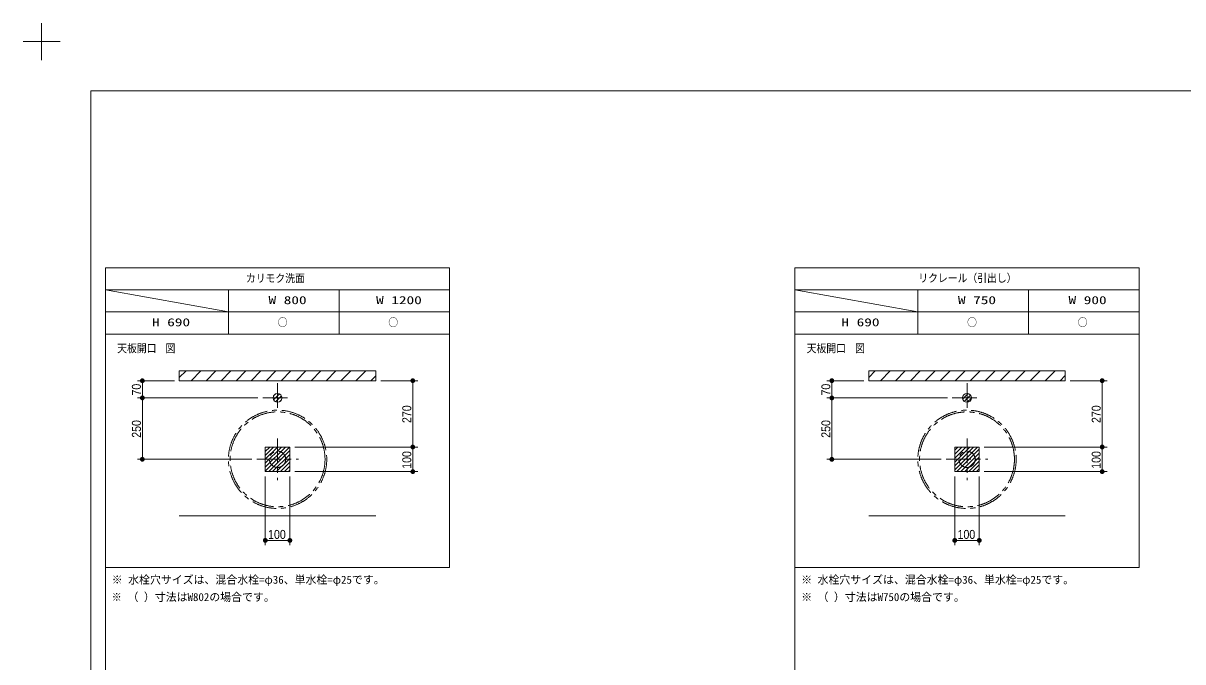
# Model space of a CAD drawing. Units: millimetres, scale not verified. Extents: x -6062 to 6062, y -3045 to 3045.
# Drawn here: x -6062 to -1344, y 446 to 3045 of the extents above; entities that cross this region are included whole.
import ezdxf
from ezdxf.enums import TextEntityAlignment as Align

# ---------------------------------------------------------------- set-up
doc = ezdxf.new("R2010")
doc.units = ezdxf.units.MM
doc.header["$LTSCALE"] = 20
doc.linetypes.add('CHAIN1', pattern=[8, 5, -1, 1, -1])
for name, color, linetype, lineweight in [('0-0_1図面枠', 7, 'Continuous', 9), ('0-2_2寸法-1', 7, 'Continuous', 9), ('0-3_0', 7, 'Continuous', 9), ('0-7_3一般', 7, 'Continuous', 9)]:
    doc.layers.add(name, color=color, linetype=linetype, lineweight=lineweight)
doc.styles.add('ＭＳ ゴシック', font='')
doc.styles.add('ＭＳ Ｐゴシック', font='')
doc.styles.get('ＭＳ ゴシック').set_extended_font_data('MS Gothic')
doc.styles.get('ＭＳ Ｐゴシック').set_extended_font_data('MS PGothic')

# ---------------------------------------------------------------- blocks, each defined once
blk = doc.blocks.new('グループ')
at = {"layer": '0-0_1図面枠'}
for p, q in [((-84000, 57900), (-84000, 60900)), ((-85500, 59400), (-82500, 59400))]:
    blk.add_line(p, q, dxfattribs=at)
blk = doc.blocks.new('グループ-2')
at = {"layer": '0-0_1図面枠'}
blk.add_lwpolyline([(-80000, 55400), (80000, 55400), (80000, -55400), (-80000, -55400)], close=True, dxfattribs=at)
blk = doc.blocks.new('図面枠')
at = {"layer": '0-0_1図面枠'}
for name in ['グループ', 'グループ-2']:
    blk.add_blockref(name, (0, 0), dxfattribs=at)
blk = doc.blocks.new('グループ-4')
at = {"layer": '0-0_1図面枠'}
for p, q in [((-78800, 41000), (-78800, -48600)), ((-22700, 41000), (-22700, -48600)), ((-50800, 39200), (-78800, 39200)), ((-78800, 39200), (-68800, 37400)), ((-68800, 35600), (-68800, 39200)), ((-59800, 35600), (-59800, 39200)), ((5300, 39200), (-22700, 39200)), ((-22700, 39200), (-12700, 37400)), ((-12700, 35600), (-12700, 39200)), ((-3700, 35600), (-3700, 39200)), ((-78800, 37400), (-50800, 37400)), ((-22700, 37400), (5300, 37400))]:
    blk.add_line(p, q, dxfattribs=at)
for points in [[(-78800, 41000), (-50800, 41000), (-50800, 35600), (-78800, 35600)], [(-22700, 41000), (5300, 41000), (5300, 35600), (-22700, 35600)], [(-78800, 35600), (-50800, 35600), (-50800, 16600), (-78800, 16600)], [(-22700, 35600), (5300, 35600), (5300, 16600), (-22700, 16600)]]:
    blk.add_lwpolyline(points, close=True, dxfattribs=at)
blk = doc.blocks.new('_Dot')
at = {"layer": '0-3_0'}
for p, q in [((-10, 0), (-20, 0)), ((9.78, 2), (-9.78, 2)), ((7.99, 6), (-7.99, 6)), ((9.16, -3.98), (-9.16, -3.98)), ((6, -7.98), (-6, -7.98))]:
    blk.add_line(p, q, dxfattribs=at)
for points in [[(10, 0), (9.92, 1.25), (9.69, 2.49), (9.3, 3.68), (8.76, 4.82), (8.09, 5.88), (7.29, 6.85), (6.37, 7.71), (5.36, 8.44), (4.26, 9.05), (3.09, 9.51), (1.87, 9.82), (0.63, 9.98), (-0.63, 9.98), (-1.87, 9.82), (-3.09, 9.51), (-4.26, 9.05), (-5.36, 8.44), (-6.37, 7.71), (-7.29, 6.85), (-8.09, 5.88), (-8.76, 4.82), (-9.3, 3.68), (-9.69, 2.49), (-9.92, 1.25), (-10, 0), (0, 0)], [(-10, 0), (-9.92, -1.25), (-9.69, -2.49), (-9.3, -3.68), (-8.76, -4.82), (-8.09, -5.88), (-7.29, -6.85), (-6.37, -7.71), (-5.36, -8.44), (-4.26, -9.05), (-3.09, -9.51), (-1.87, -9.82), (-0.63, -9.98), (0.63, -9.98), (1.87, -9.82), (3.09, -9.51), (4.26, -9.05), (5.36, -8.44), (6.37, -7.71), (7.29, -6.85), (8.09, -5.88), (8.76, -4.82), (9.3, -3.68), (9.69, -2.49), (9.92, -1.25), (10, 0), (0, 0)]]:
    blk.add_lwpolyline(points, close=True, dxfattribs=at)

msp = doc.modelspace()

# ---------------------------------------------------------------- linework, layer by layer
at = {"layer": '0-2_2寸法-1'}
for p, q in [((-5447.5, 1590), (-5597.5, 1590)), ((-5577.5, 1535.01), (-5577.5, 1574.99)), ((-4607.5, 1590), (-4457.5, 1590)), ((-4477.5, 1335.01), (-4477.5, 1574.99)), ((-2642.5, 1590), (-2792.5, 1590)), ((-2772.5, 1535.01), (-2772.5, 1574.99)), ((-1802.5, 1590), (-1652.5, 1590)), ((-1672.5, 1335.01), (-1672.5, 1574.99)), ((-5107.5, 1520), (-5597.5, 1520)), ((-5107.5, 1520), (-5597.5, 1520)), ((-2302.5, 1520), (-2792.5, 1520)), ((-2302.5, 1520), (-2792.5, 1520)), ((-5577.5, 1504.99), (-5577.5, 1285.01)), ((-2772.5, 1504.99), (-2772.5, 1285.01)), ((-4957.5, 1320), (-4457.5, 1320)), ((-4957.5, 1320), (-4457.5, 1320)), ((-4477.5, 1235.01), (-4477.5, 1304.99)), ((-2152.5, 1320), (-1652.5, 1320)), ((-2152.5, 1320), (-1652.5, 1320)), ((-1672.5, 1235.01), (-1672.5, 1304.99)), ((-5132.5, 1270), (-5597.5, 1270)), ((-2327.5, 1270), (-2792.5, 1270)), ((-5077.5, 1200), (-5077.5, 920)), ((-4977.5, 1200), (-4977.5, 920)), ((-4957.5, 1220), (-4457.5, 1220)), ((-2272.5, 1200), (-2272.5, 920)), ((-2172.5, 1200), (-2172.5, 920)), ((-2152.5, 1220), (-1652.5, 1220)), ((-4992.51, 940), (-5062.49, 940)), ((-2187.51, 940), (-2257.49, 940))]:
    msp.add_line(p, q, dxfattribs=at)
at = {"layer": '0-7_3一般'}
for p, q in [((-5427.5, 1602.56), (-5400.06, 1630)), ((-5379.1, 1590), (-5339.1, 1630)), ((-5318.14, 1590), (-5278.14, 1630)), ((-5257.18, 1590), (-5217.18, 1630)), ((-5196.22, 1590), (-5156.22, 1630)), ((-5135.26, 1590), (-5095.26, 1630)), ((-5074.3, 1590), (-5034.3, 1630)), ((-5013.34, 1590), (-4973.34, 1630)), ((-4952.38, 1590), (-4912.38, 1630)), ((-4891.42, 1590), (-4851.42, 1630)), ((-4830.46, 1590), (-4790.46, 1630)), ((-4769.5, 1590), (-4729.5, 1630)), ((-4708.54, 1590), (-4668.54, 1630)), ((-4647.58, 1590), (-4627.5, 1610.08)), ((-2622.5, 1603.4), (-2595.9, 1630)), ((-2574.94, 1590), (-2534.94, 1630)), ((-2513.98, 1590), (-2473.98, 1630)), ((-2453.02, 1590), (-2413.02, 1630)), ((-2392.06, 1590), (-2352.06, 1630)), ((-2331.1, 1590), (-2291.1, 1630)), ((-2270.14, 1590), (-2230.14, 1630)), ((-2209.18, 1590), (-2169.18, 1630)), ((-2148.22, 1590), (-2108.22, 1630)), ((-2087.26, 1590), (-2047.26, 1630)), ((-2026.3, 1590), (-1986.3, 1630)), ((-1965.34, 1590), (-1925.34, 1630)), ((-1904.38, 1590), (-1864.38, 1630)), ((-1843.42, 1590), (-1822.5, 1610.92)), ((-5427.5, 1590), (-4627.5, 1590)), ((-2622.5, 1590), (-1822.5, 1590)), ((-5043.58, 1527.92), (-5035.42, 1536.08)), ((-5043.52, 1511.98), (-5019.48, 1536.02)), ((-5035.52, 1503.98), (-5011.48, 1528.02)), ((-5019.58, 1503.92), (-5011.42, 1512.08)), ((-2239.89, 1515.61), (-2218.11, 1537.39)), ((-2233.58, 1505.92), (-2208.42, 1531.08)), ((-2221.39, 1502.11), (-2204.61, 1518.89)), ((-5077.5, 1318), (-5075.5, 1320)), ((-5077.5, 1302), (-5059.5, 1320)), ((-5077.5, 1286), (-5043.5, 1320)), ((-5077.5, 1270), (-5027.5, 1320)), ((-5077.5, 1254), (-5011.5, 1320)), ((-5077.5, 1238), (-4995.5, 1320)), ((-5077.5, 1222), (-4979.5, 1320)), ((-5063.5, 1220), (-4977.5, 1306)), ((-5047.5, 1220), (-4977.5, 1290)), ((-5031.5, 1220), (-4977.5, 1274)), ((-2272.5, 1307), (-2259.5, 1320)), ((-2272.5, 1291), (-2243.5, 1320)), ((-2272.5, 1275), (-2227.5, 1320)), ((-2272.5, 1259), (-2211.5, 1320)), ((-2272.5, 1243), (-2195.5, 1320)), ((-2272.5, 1227), (-2179.5, 1320)), ((-2263.5, 1220), (-2172.5, 1311)), ((-2247.5, 1220), (-2172.5, 1295)), ((-2231.5, 1220), (-2172.5, 1279)), ((-5015.5, 1220), (-4977.5, 1258)), ((-4999.5, 1220), (-4977.5, 1242)), ((-2215.5, 1220), (-2172.5, 1263)), ((-2199.5, 1220), (-2172.5, 1247)), ((-2183.5, 1220), (-2172.5, 1231)), ((-4983.5, 1220), (-4977.5, 1226)), ((-5427.5, 1040), (-4627.5, 1040)), ((-2622.5, 1040), (-1822.5, 1040))]:
    msp.add_line(p, q, dxfattribs=at)
at = {"layer": '0-7_3一般', "linetype": 'CHAIN1'}
for p, q in [((-5027.5, 1580), (-5027.5, 1460)), ((-2222.5, 1580), (-2222.5, 1460)), ((-5087.5, 1520), (-4967.5, 1520)), ((-2282.5, 1520), (-2162.5, 1520)), ((-5027.5, 1355), (-5027.5, 1185)), ((-2222.5, 1355), (-2222.5, 1185)), ((-5112.5, 1270), (-4942.5, 1270)), ((-2307.5, 1270), (-2137.5, 1270))]:
    msp.add_line(p, q, dxfattribs=at)
at = {"layer": '0-7_3一般'}
for points in [[(-5427.5, 1630), (-4627.5, 1630), (-4627.5, 1590), (-5427.5, 1590)], [(-2622.5, 1630), (-1822.5, 1630), (-1822.5, 1590), (-2622.5, 1590)], [(-5077.5, 1320), (-4977.5, 1320), (-4977.5, 1220), (-5077.5, 1220)], [(-5077.5, 1320), (-4977.5, 1320), (-4977.5, 1220), (-5077.5, 1220)], [(-2272.5, 1320), (-2172.5, 1320), (-2172.5, 1220), (-2272.5, 1220)], [(-2272.5, 1320), (-2172.5, 1320), (-2172.5, 1220), (-2272.5, 1220)]]:
    msp.add_lwpolyline(points, close=True, dxfattribs=at)
for centre in [(-5027.5, 1520), (-5027.5, 1520), (-2222.5, 1520), (-2222.5, 1520)]:
    msp.add_circle(centre, 18, dxfattribs=at)
at = {"layer": '0-7_3一般', "linetype": 'CHAIN1'}
for centre, radius in [((-5027.5, 1270), 200), ((-5027.5, 1270), 193), ((-2222.5, 1270), 200), ((-2222.5, 1270), 193), ((-5027.5, 1270), 33), ((-2222.5, 1270), 33)]:
    msp.add_circle(centre, radius, dxfattribs=at)

# ---------------------------------------------------------------- block references
at = {"layer": '0-0_1図面枠', "xscale": 0.05, "yscale": 0.05}
for name in ['図面枠', 'グループ-4']:
    msp.add_blockref(name, (-1787.5, 0), dxfattribs=at)
at = {"layer": '0-2_2寸法-1', "xscale": 0.7503418, "yscale": 0.7503418}
for p, rotation in [((-5577.5, 1590), 90), ((-4477.5, 1590), 90), ((-2772.5, 1590), 90), ((-1672.5, 1590), 90), ((-5577.5, 1520), 270), ((-5577.5, 1520), 90), ((-2772.5, 1520), 270), ((-2772.5, 1520), 90), ((-4477.5, 1320), 270), ((-4477.5, 1320), 90), ((-1672.5, 1320), 270), ((-1672.5, 1320), 90), ((-5577.5, 1270), 270), ((-2772.5, 1270), 270), ((-4477.5, 1220), 270), ((-1672.5, 1220), 270), ((-5077.5, 940), 180), ((-2272.5, 940), 180)]:
    msp.add_blockref('_Dot', p, dxfattribs=dict(at, rotation=rotation))
for p in [(-4977.5, 940), (-2172.5, 940)]:
    msp.add_blockref('_Dot', p, dxfattribs=at)

# ---------------------------------------------------------------- texts
at = {"layer": '0-0_1図面枠', "style": 'ＭＳ ゴシック'}
for s, width, p in [('リクレール（引出し）', 0.9, (-2420.67, 1981.44)), ('カリモク洗面', 0.9, (-5156.39, 1980.86)), ('W 800', 1.4, (-5064.45, 1891.74)), ('W 1200', 1.4, (-4626.75, 1891.74)), ('W 750', 1.4, (-2259.45, 1891.74)), ('W 900', 1.4, (-1809.45, 1891.74)), ('H 690', 1.4, (-5538.49, 1801.74)), ('○', 0.9, (-5027.09, 1801.25)), ('○', 0.9, (-4577.09, 1801.25)), ('H 690', 1.4, (-2733.49, 1801.74)), ('○', 0.9, (-2222.09, 1801.25)), ('○', 0.9, (-1772.09, 1801.25)), ('天板開口', 0.9, (-5680, 1695.64)), ('図', 0.9, (-5483.27, 1695.64)), ('天板開口', 0.9, (-2875, 1695.64)), ('図', 0.9, (-2678.27, 1695.64)), ('※', 0.9, (-5702.1, 683.34))]:
    msp.add_text(s, height=32.55, dxfattribs=dict(at, width=width)).set_placement(p, align=Align.BOTTOM_LEFT)
for s, p in [('※ 水栓穴サイズは、混合水栓=φ36、単水栓=φ25です。', (-5702.1, 753.88)), ('※ 水栓穴サイズは、混合水栓=φ36、単水栓=φ25です。', (-2897.1, 753.88)), ('（ ）寸法はW802の場合です。', (-5637.93, 683.34)), ('※ （ ）寸法はW750の場合です。', (-2897.1, 683.34))]:
    msp.add_text(s, height=32.55, dxfattribs=at).set_placement(p, align=Align.BOTTOM_LEFT)
at = {"layer": '0-2_2寸法-1', "style": 'ＭＳ Ｐゴシック', "width": 0.9}
for s, p in [('70', (-5572.54, 1529.63)), ('70', (-2767.54, 1529.63)), ('270', (-4472.54, 1417.72)), ('270', (-1667.54, 1417.72)), ('250', (-5572.54, 1357.72)), ('250', (-2767.54, 1357.72)), ('100', (-4472.54, 1231.39)), ('100', (-1667.54, 1231.39))]:
    msp.add_text(s, height=36.66, rotation=90, dxfattribs=at).set_placement(p, align=Align.BOTTOM_LEFT)
for p in [(-5066.11, 935.04), (-2261.11, 935.04)]:
    msp.add_text('100', height=36.66, dxfattribs=at).set_placement(p, align=Align.BOTTOM_LEFT)

doc.saveas('drawing.dxf')
